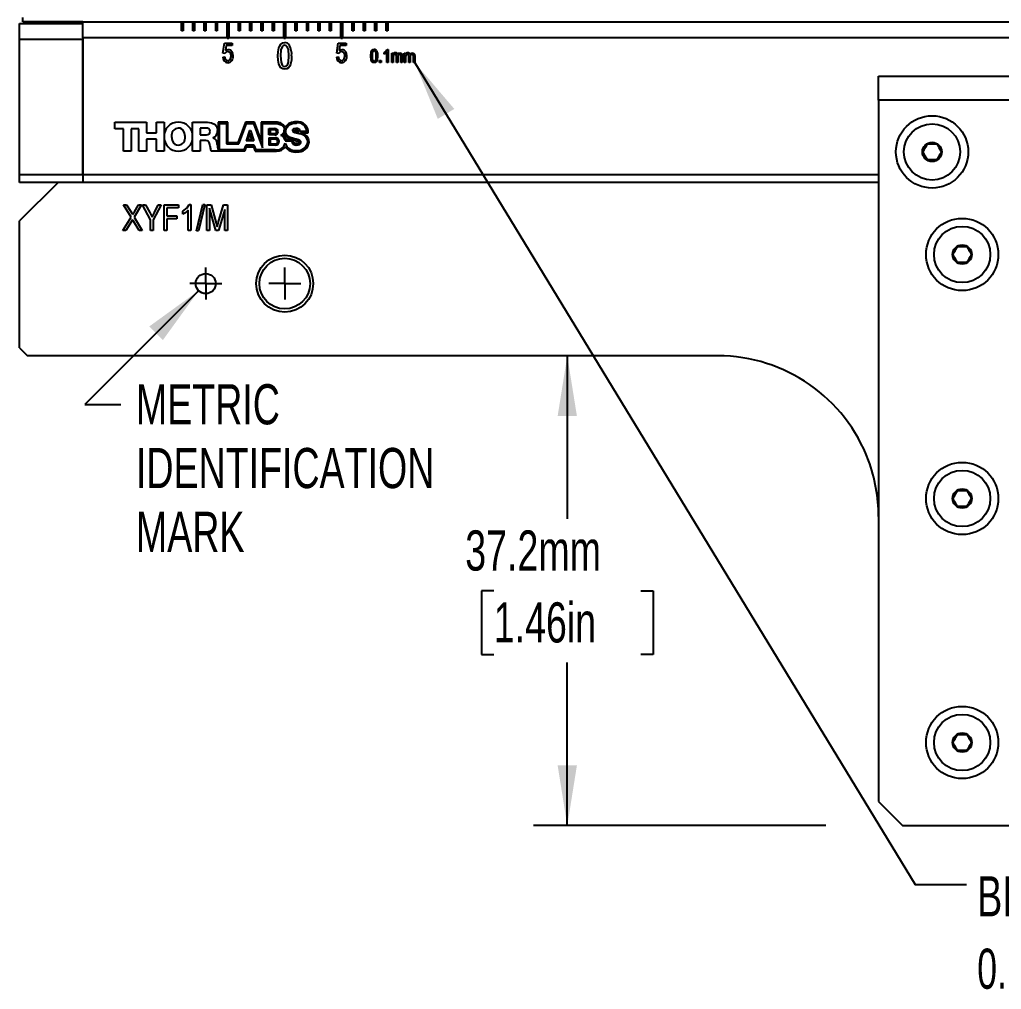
# Model space of a CAD drawing. Extents: x 0 to 278, y 1 to 215.
# Drawn here: x 49.2 to 100.9, y 58.7 to 109.9 of the extents above; entities that cross this region are included whole.
import ezdxf
from ezdxf.enums import TextEntityAlignment as Align

# ---------------------------------------------------------------- set-up
doc = ezdxf.new("R2010")
doc.units = 0
doc.layers.get('0').update_dxf_attribs({"linetype": 'CONTINUOUS'})
doc.dimstyles.new('SLDDIMSTYLE0', dxfattribs={"dimtxt": 2.116667, "dimasz": 3.175, "dimexe": 0, "dimexo": 0.0625, "dimgap": 0.529167, "dimtad": 0, "dimtih": 1, "dimtoh": 1, "dimlfac": 1.5, "dimrnd": 1e-09, "dimzin": 12, "dimsah": 1, "dimcen": 0.09, "dimazin": 3, "dimtfac": 1, "dimtofl": 0, "dimtmove": 0, "dimatfit": 3})
doc.dimstyles.new('SLDDIMSTYLE1', dxfattribs={"dimtxt": 2.116667, "dimasz": 3.175, "dimexe": 0, "dimexo": 0.0625, "dimgap": 0.529167, "dimtad": 0, "dimtih": 1, "dimtoh": 1, "dimlfac": 1.5, "dimrnd": 1e-09, "dimzin": 12, "dimsah": 1, "dimcen": 0, "dimazin": 3, "dimtfac": 1, "dimtofl": 0, "dimtmove": 0, "dimatfit": 3})

# ---------------------------------------------------------------- blocks, each defined once
blk = doc.blocks.new('_D_1')
at = {"color": 7, "linetype": 'CONTINUOUS'}
for p, q in [((78.038, 92.133), (78.038, 83.536)), ((74.159, 79.744), (73.516, 79.744)), ((73.516, 79.744), (73.516, 76.38)), ((81.917, 79.744), (82.56, 79.744)), ((82.56, 79.744), (82.56, 76.38)), ((73.516, 76.38), (74.159, 76.38)), ((82.56, 76.38), (81.917, 76.38)), ((78.038, 67.354), (78.038, 75.951)), ((91.67, 67.354), (76.26, 67.354))]:
    blk.add_line(p, q, dxfattribs=at)
for points in [[(78.038, 92.133), (77.53, 88.958), (78.546, 88.958)], [(78.038, 67.354), (78.546, 70.529), (77.53, 70.529)]]:
    blk.add_solid(points, dxfattribs=at)
at = {"color": 7, "linetype": 'CONTINUOUS', "width": 0.7}
for s, p in [('37.2mm', (72.656, 80.173, -4.49)), ('1.46in', (74.159, 76.38, -4.49))]:
    blk.add_text(s, height=2.1167, dxfattribs=at).set_placement(p, align=Align.BOTTOM_LEFT)
blk = doc.blocks.new('_D_2')
at = {"color": 7, "linetype": 'CONTINUOUS'}
for p, q in [((58.596, 95.569), (52.595, 89.568)), ((52.595, 89.568), (54.494, 89.568))]:
    blk.add_line(p, q, dxfattribs=at)
blk.add_solid([(58.596, 95.569), (55.992, 93.683), (56.71, 92.965)], dxfattribs=at)
at = {"color": 7, "linetype": 'CONTINUOUS', "width": 0.7}
for s, height, p in [('METRIC ', 2.1167, (55.288, 87.885, -4.49)), ('IDENTIFICATION ', 2.11667, (55.288, 84.522, -4.49)), ('MARK', 2.1167, (55.288, 81.159, -4.49))]:
    blk.add_text(s, height=height, dxfattribs=at).set_placement(p, align=Align.BOTTOM_LEFT)
blk = doc.blocks.new('SW_NOTE_3')
at = {"color": 0, "linetype": 'CONTINUOUS', "flags": 128}
blk.add_lwpolyline([(29.106, -43.378), (26.405, -43.378), (0, 0)], dxfattribs=at)
at = {"color": 0, "linetype": 'CONTINUOUS'}
blk.add_solid([(0, 0), (1.217, -2.976), (2.085, -2.448)], dxfattribs=at)
for s, width, p in [('BI-DIRECTIONAL', 0.7, (29.666, -45.668)), ('0.1mm VERNIER SCALE', 0.663158, (29.666, -49.49))]:
    blk.add_text(s, height=2.11667, dxfattribs=dict(at, width=width)).set_placement(p, align=Align.BOTTOM_LEFT)
blk = doc.blocks.new('SW_CENTERMARKSYMBOL_0')
at = {"color": 0, "linetype": 'CONTINUOUS'}
for q in [(0, 0.847), (-0.847, 0), (0, -0.847), (0.847, 0)]:
    blk.add_line((0, 0), q, dxfattribs=at)
blk = doc.blocks.new('SW_CENTERMARKSYMBOL_1')
at = {"color": 0, "linetype": 'CONTINUOUS'}
for q in [(0, 0.847), (-0.847, 0), (0, -0.847), (0.847, 0)]:
    blk.add_line((0, 0), q, dxfattribs=at)

msp = doc.modelspace()

# ---------------------------------------------------------------- linework, layer by layer
at = {"color": 7, "linetype": 'CONTINUOUS'}
for p, q in [((49.3236, 109.7453), (49.3236, 109.9846)), ((49.1543, 109.6606), (52.4876, 109.6606)), ((49.1543, 108.8139), (49.1543, 109.6606)), ((49.6623, 109.7453), (49.3236, 109.7453)), ((52.4876, 109.7453), (49.6623, 109.7453)), ((52.4876, 108.8986), (52.4876, 109.7453)), ((52.4876, 109.7453), (57.6946, 109.7453)), ((57.6946, 109.2663), (57.6946, 109.7453)), ((57.6946, 109.7453), (57.7793, 109.7453)), ((57.6946, 109.7333), (57.7793, 109.7333)), ((57.7793, 109.2663), (57.6946, 109.2663)), ((57.7793, 109.7453), (57.7793, 109.2663)), ((57.7793, 109.7453), (58.2946, 109.7453)), ((58.2946, 109.2663), (58.2946, 109.7453)), ((58.2946, 109.7453), (58.3793, 109.7453)), ((58.2946, 109.7333), (58.3793, 109.7333)), ((58.3793, 109.2663), (58.2946, 109.2663)), ((58.3793, 109.7453), (58.3793, 109.2663)), ((58.3793, 109.7453), (58.8946, 109.7453)), ((58.8946, 109.2663), (58.8946, 109.7453)), ((58.8946, 109.7453), (58.9793, 109.7453)), ((58.8946, 109.7333), (58.9793, 109.7333)), ((58.9793, 109.2663), (58.8946, 109.2663)), ((58.9793, 109.7453), (58.9793, 109.2663)), ((58.9793, 109.7453), (59.4946, 109.7453)), ((59.4946, 109.2663), (59.4946, 109.7453)), ((59.4946, 109.7453), (59.5793, 109.7453)), ((59.4946, 109.7333), (59.5793, 109.7333)), ((59.5793, 109.2663), (59.4946, 109.2663)), ((59.5793, 109.7453), (59.5793, 109.2663)), ((59.5793, 109.7453), (60.0946, 109.7453)), ((60.0946, 108.8986), (60.0946, 109.7453)), ((60.0946, 109.7453), (60.1793, 109.7453)), ((60.0946, 109.7333), (60.1793, 109.7333)), ((60.1793, 109.7453), (60.1793, 108.8986)), ((60.1793, 109.7453), (60.6946, 109.7453)), ((60.6946, 109.2663), (60.6946, 109.7453)), ((60.6946, 109.7453), (60.7793, 109.7453)), ((60.6946, 109.7333), (60.7793, 109.7333)), ((60.7793, 109.2663), (60.6946, 109.2663)), ((60.7793, 109.7453), (60.7793, 109.2663)), ((60.7793, 109.7453), (61.2946, 109.7453)), ((61.2946, 109.2663), (61.2946, 109.7453)), ((61.2946, 109.7453), (61.3793, 109.7453)), ((61.2946, 109.7333), (61.3793, 109.7333)), ((61.3793, 109.2663), (61.2946, 109.2663)), ((61.3793, 109.7453), (61.3793, 109.2663)), ((61.3793, 109.7453), (61.8946, 109.7453)), ((61.8946, 109.2663), (61.8946, 109.7453)), ((61.8946, 109.7453), (61.9793, 109.7453)), ((61.8946, 109.7333), (61.9793, 109.7333)), ((61.9793, 109.2663), (61.8946, 109.2663)), ((61.9793, 109.7453), (61.9793, 109.2663)), ((61.9793, 109.7453), (62.4946, 109.7453)), ((62.4946, 109.2663), (62.4946, 109.7453)), ((62.4946, 109.7453), (62.5793, 109.7453)), ((62.4946, 109.7333), (62.5793, 109.7333)), ((62.5793, 109.2663), (62.4946, 109.2663)), ((62.5793, 109.7453), (62.5793, 109.2663)), ((62.5793, 109.7453), (63.0946, 109.7453)), ((63.0946, 108.8986), (63.0946, 109.7453)), ((63.0946, 109.7453), (63.1793, 109.7453)), ((63.0946, 109.7333), (63.1793, 109.7333)), ((63.1793, 109.7453), (63.1793, 108.8986)), ((63.1793, 109.7453), (63.6946, 109.7453)), ((63.6946, 109.2663), (63.6946, 109.7453)), ((63.6946, 109.7453), (63.7793, 109.7453)), ((63.6946, 109.7333), (63.7793, 109.7333)), ((63.7793, 109.2663), (63.6946, 109.2663)), ((63.7793, 109.7453), (63.7793, 109.2663)), ((63.7793, 109.7453), (64.2946, 109.7453)), ((64.2946, 109.2663), (64.2946, 109.7453)), ((64.2946, 109.7453), (64.3793, 109.7453)), ((64.2946, 109.7333), (64.3793, 109.7333)), ((64.3793, 109.2663), (64.2946, 109.2663)), ((64.3793, 109.7453), (64.3793, 109.2663)), ((64.3793, 109.7453), (64.8946, 109.7453)), ((64.8946, 109.2663), (64.8946, 109.7453)), ((64.8946, 109.7453), (64.9793, 109.7453)), ((64.8946, 109.7333), (64.9793, 109.7333)), ((64.9793, 109.2663), (64.8946, 109.2663)), ((64.9793, 109.7453), (64.9793, 109.2663)), ((64.9793, 109.7453), (65.4946, 109.7453)), ((65.4946, 109.2663), (65.4946, 109.7453)), ((65.4946, 109.7453), (65.5793, 109.7453)), ((65.4946, 109.7333), (65.5793, 109.7333)), ((65.5793, 109.2663), (65.4946, 109.2663)), ((65.5793, 109.7453), (65.5793, 109.2663)), ((65.5793, 109.7453), (66.0946, 109.7453)), ((66.0946, 108.8986), (66.0946, 109.7453)), ((66.0946, 109.7453), (66.1793, 109.7453)), ((66.0946, 109.7333), (66.1793, 109.7333)), ((66.1793, 109.7453), (66.1793, 108.8986)), ((66.1793, 109.7453), (66.6946, 109.7453)), ((66.6946, 109.2663), (66.6946, 109.7453)), ((66.6946, 109.7453), (66.7793, 109.7453)), ((66.6946, 109.7333), (66.7793, 109.7333)), ((66.7793, 109.2663), (66.6946, 109.2663)), ((66.7793, 109.7453), (66.7793, 109.2663)), ((66.7793, 109.7453), (67.2946, 109.7453)), ((67.2946, 109.2663), (67.2946, 109.7453)), ((67.2946, 109.7453), (67.3793, 109.7453)), ((67.2946, 109.7333), (67.3793, 109.7333)), ((67.3793, 109.2663), (67.2946, 109.2663)), ((67.3793, 109.7453), (67.3793, 109.2663)), ((67.3793, 109.7453), (67.8946, 109.7453)), ((67.8946, 109.2663), (67.8946, 109.7453)), ((67.8946, 109.7453), (67.9793, 109.7453)), ((67.8946, 109.7333), (67.9793, 109.7333)), ((67.9793, 109.2663), (67.8946, 109.2663)), ((67.9793, 109.7453), (67.9793, 109.2663)), ((67.9793, 109.7453), (68.4946, 109.7453)), ((68.4946, 109.2663), (68.4946, 109.7453)), ((68.4946, 109.7453), (68.5793, 109.7453)), ((68.4946, 109.7333), (68.5793, 109.7333)), ((68.5793, 109.2663), (68.4946, 109.2663)), ((68.5793, 109.7453), (68.5793, 109.2663)), ((68.5793, 109.7453), (107.1196, 109.7453)), ((49.1543, 101.7019), (49.1543, 108.8139)), ((52.4876, 108.8139), (49.1543, 108.8139)), ((60.0946, 108.8986), (52.4876, 108.8986)), ((52.4876, 108.8986), (52.4876, 101.7019)), ((52.4876, 101.7019), (52.4876, 108.8139)), ((60.0946, 108.8986), (60.0946, 108.8747)), ((60.1793, 108.8747), (60.0946, 108.8747)), ((60.1793, 108.8747), (60.1793, 108.8986)), ((63.0946, 108.8986), (60.1793, 108.8986)), ((63.0946, 108.8986), (63.0946, 108.8747)), ((63.1793, 108.8747), (63.0946, 108.8747)), ((63.1793, 108.8747), (63.1793, 108.8986)), ((66.0946, 108.8986), (63.1793, 108.8986)), ((66.0946, 108.8986), (66.0946, 108.8747)), ((66.1793, 108.8747), (66.0946, 108.8747)), ((66.1793, 108.8747), (66.1793, 108.8986)), ((107.1196, 108.8986), (66.1793, 108.8986)), ((59.8768, 108.0923), (59.9568, 108.6186)), ((59.9568, 108.6186), (60.3704, 108.6186)), ((60.0463, 108.4986), (60.0077, 108.2449)), ((60.3704, 108.4986), (60.0463, 108.4986)), ((60.3704, 108.6186), (60.3704, 108.4986)), ((65.8768, 108.0923), (65.9568, 108.6186)), ((65.9568, 108.6186), (66.3704, 108.6186)), ((66.0463, 108.4986), (66.0077, 108.2449)), ((66.3704, 108.4986), (66.0463, 108.4986)), ((66.3704, 108.6186), (66.3704, 108.4986)), ((68.5414, 108.2984), (68.5876, 108.2984)), ((68.5876, 108.2984), (68.5876, 107.6047)), ((59.8634, 107.8848), (59.9702, 107.8982)), ((59.9835, 108.077), (59.8768, 108.0923)), ((65.8634, 107.8848), (65.9702, 107.8982)), ((65.9835, 108.077), (65.8768, 108.0923)), ((68.1428, 107.7025), (68.214, 107.7025)), ((68.1428, 107.6047), (68.1428, 107.7025)), ((68.214, 107.7025), (68.214, 107.6047)), ((68.3741, 108.0405), (68.3741, 108.1205)), ((68.5164, 107.6047), (68.5164, 108.1472)), ((68.7833, 108.1028), (68.8455, 108.1028)), ((68.7833, 107.6047), (68.7833, 108.1028)), ((68.8455, 108.1028), (68.8455, 108.0326)), ((68.8544, 107.8629), (68.8544, 107.6047)), ((69.0234, 107.6047), (69.0234, 107.9281)), ((69.0946, 107.8939), (69.0946, 107.6047)), ((69.2636, 107.6047), (69.2636, 107.9182)), ((69.3347, 107.945), (69.3347, 107.6047)), ((69.4415, 108.1028), (69.5037, 108.1028)), ((69.4415, 107.6047), (69.4415, 108.1028)), ((69.5037, 108.1028), (69.5037, 108.0326)), ((69.5126, 107.8629), (69.5126, 107.6047)), ((69.6816, 107.6047), (69.6816, 107.9281)), ((69.7528, 107.8939), (69.7528, 107.6047)), ((69.9218, 107.6047), (69.9218, 107.9182)), ((69.9929, 107.945), (69.9929, 107.6047)), ((68.214, 107.6047), (68.1428, 107.6047)), ((68.5876, 107.6047), (68.5164, 107.6047)), ((68.8544, 107.6047), (68.7833, 107.6047)), ((69.0946, 107.6047), (69.0234, 107.6047)), ((69.3347, 107.6047), (69.2636, 107.6047)), ((69.5126, 107.6047), (69.4415, 107.6047)), ((69.7528, 107.6047), (69.6816, 107.6047)), ((69.9929, 107.6047), (69.9218, 107.6047)), ((94.453, 106.8873), (106.453, 106.8873)), ((94.453, 105.6173), (94.453, 106.8873)), ((94.453, 105.6173), (94.453, 68.6239)), ((106.453, 105.6173), (94.453, 105.6173)), ((54.181, 104.4546), (55.8481, 104.4546)), ((54.181, 104.1131), (54.181, 104.4546)), ((54.6374, 104.1131), (54.181, 104.1131)), ((54.6374, 102.9306), (54.6374, 104.1131)), ((55.036, 104.1131), (55.036, 102.9306)), ((55.4495, 104.1131), (55.036, 104.1131)), ((55.4495, 102.9306), (55.4495, 104.1131)), ((55.8481, 104.4546), (55.8481, 103.8996)), ((56.3732, 104.4546), (56.7718, 104.4546)), ((56.3732, 103.8996), (56.3732, 104.4546)), ((56.7718, 104.4546), (56.7718, 102.9306)), ((58.28, 104.4546), (59.0601, 104.4546)), ((58.28, 102.9306), (58.28, 104.4546)), ((58.6787, 104.1381), (58.6787, 103.7945)), ((58.9959, 104.1381), (58.6787, 104.1381)), ((59.6193, 104.4546), (59.6184, 103.0019)), ((60.1371, 104.4546), (59.6193, 104.4546)), ((59.6995, 103.0037), (59.6995, 104.3791)), ((59.6995, 104.3791), (60.0583, 104.3791)), ((60.0583, 104.3791), (60.0583, 103.3148)), ((60.1371, 103.3688), (60.1371, 104.4546)), ((61.0755, 104.4546), (60.6656, 103.3688)), ((60.7183, 103.3148), (61.1188, 104.3791)), ((61.5461, 104.4546), (61.0755, 104.4546)), ((61.1188, 104.3791), (61.4834, 104.3791)), ((61.4834, 104.3791), (61.9691, 103.0969)), ((61.8979, 103.5054), (61.5461, 104.4546)), ((62.5706, 104.4546), (61.8979, 104.4546)), ((61.8979, 104.4546), (61.8979, 103.5054)), ((61.9691, 103.0969), (61.9691, 104.3791)), ((61.9691, 104.3791), (62.6133, 104.3791)), ((62.2961, 104.1197), (62.6154, 104.1197)), ((62.2961, 103.7866), (62.2961, 104.1197)), ((55.8481, 103.8996), (56.3732, 103.8996)), ((55.8481, 103.5582), (55.8481, 102.9306)), ((56.3732, 103.5582), (55.8481, 103.5582)), ((56.3732, 102.9306), (56.3732, 103.5582)), ((58.6787, 103.7945), (59.013, 103.7945)), ((59.3559, 103.6436), (59.3559, 103.6393)), ((61.2758, 104.0167), (61.0959, 103.4663)), ((61.3001, 103.8717), (61.1925, 103.5397)), ((61.2758, 104.0167), (61.3318, 104.0167)), ((61.4041, 103.5397), (61.3001, 103.8717)), ((61.3318, 104.0167), (61.5057, 103.4663)), ((62.6154, 103.7866), (62.2961, 103.7866)), ((62.2961, 103.6273), (62.6508, 103.6273)), ((62.2961, 103.6273), (62.2961, 103.2434)), ((62.366, 104.0466), (62.366, 103.8543)), ((62.5889, 104.0466), (62.366, 104.0466)), ((62.366, 103.8543), (62.5889, 103.8543)), ((64.3028, 103.9661), (63.9441, 103.9661)), ((63.9599, 103.8906), (64.3796, 103.8921)), ((58.6787, 103.4856), (58.6787, 102.9306)), ((58.9809, 103.4856), (58.6787, 103.4856)), ((60.0583, 103.3148), (60.7183, 103.3148)), ((60.6656, 103.3688), (60.1371, 103.3688)), ((61.0767, 103.2356), (60.9722, 103.0037)), ((61.0246, 102.9306), (61.1152, 103.1552)), ((61.5216, 103.2356), (61.0767, 103.2356)), ((61.5057, 103.4663), (61.0959, 103.4663)), ((61.1152, 103.1552), (61.4847, 103.1552)), ((61.1925, 103.5397), (61.4041, 103.5397)), ((61.4847, 103.1552), (61.5717, 102.9306)), ((61.6241, 103.0018), (61.5216, 103.2356)), ((62.6508, 103.2434), (62.2961, 103.2434)), ((62.6305, 103.5558), (62.3641, 103.5558)), ((62.3641, 103.5558), (62.3641, 103.3088)), ((62.3641, 103.3088), (62.6305, 103.3088)), ((63.1652, 103.4685), (63.5081, 103.4685)), ((63.5589, 103.5323), (63.2119, 103.5323)), ((97.0335, 103.3106), (97.5224, 103.3106)), ((55.036, 102.9306), (54.6374, 102.9306)), ((55.8481, 102.9306), (55.4495, 102.9306)), ((56.7718, 102.9306), (56.3732, 102.9306)), ((58.6787, 102.9306), (58.28, 102.9306)), ((61.0246, 102.9306), (59.2487, 102.9306)), ((60.9722, 103.0037), (59.6995, 103.0037)), ((61.5717, 102.9306), (62.7097, 102.9306)), ((62.6307, 103.0018), (61.6241, 103.0018)), ((97.5224, 102.4639), (97.0335, 102.4639)), ((49.1543, 101.7019), (52.4876, 101.7019)), ((49.1543, 101.2786), (49.1543, 101.7019)), ((52.4876, 101.7019), (52.4876, 101.2786)), ((52.4876, 101.7019), (94.453, 101.7019)), ((51.1863, 101.2786), (49.1543, 99.2466)), ((52.4876, 101.2786), (49.1543, 101.2786)), ((94.453, 101.2786), (52.4876, 101.2786)), ((54.6374, 100.0933), (54.7982, 100.0933)), ((55.0322, 99.4451), (54.6374, 100.0933)), ((54.7982, 100.0933), (55.0113, 99.7436)), ((55.5875, 100.0933), (55.1927, 99.4445)), ((55.2073, 99.7326), (55.4266, 100.0933)), ((55.4266, 100.0933), (55.5875, 100.0933)), ((55.6402, 100.0933), (55.798, 100.0933)), ((56.0625, 99.3126), (55.6402, 100.0933)), ((55.798, 100.0933), (56.0248, 99.6845)), ((56.6254, 100.0933), (56.2032, 99.3126)), ((56.2598, 99.6947), (56.4679, 100.0933)), ((56.4679, 100.0933), (56.6254, 100.0933)), ((56.7838, 100.0933), (57.5403, 100.0933)), ((56.7838, 98.7386), (56.7838, 100.0933)), ((56.9245, 99.9349), (56.9245, 99.5127)), ((57.5403, 99.9349), (56.9245, 99.9349)), ((57.5403, 100.0933), (57.5403, 99.9349)), ((58.1, 100.1109), (58.1912, 100.1109)), ((58.1912, 100.1109), (58.1912, 98.7386)), ((58.4749, 98.721), (58.8133, 100.1109)), ((58.9213, 100.1109), (58.583, 98.721)), ((58.8133, 100.1109), (58.9213, 100.1109)), ((59.0357, 100.0933), (59.2559, 100.0933)), ((59.0357, 98.7386), (59.0357, 100.0933)), ((59.2559, 100.0933), (59.5195, 99.1342)), ((59.6336, 99.1507), (59.9096, 100.0933)), ((59.9096, 100.0933), (60.1089, 100.0933)), ((60.1089, 100.0933), (60.1089, 98.7386)), ((54.6022, 98.7386), (55.0322, 99.4451)), ((55.1927, 99.4445), (55.6226, 98.7386)), ((56.9245, 99.5127), (57.4523, 99.5127)), ((57.4523, 99.5127), (57.4523, 99.3544)), ((57.769, 99.6007), (57.769, 99.759)), ((58.0505, 98.7386), (58.0505, 99.8118)), ((59.1764, 99.9209), (59.1764, 98.7386)), ((59.4989, 98.7386), (59.1764, 99.9209)), ((59.9681, 99.8569), (59.6429, 98.7386)), ((59.9681, 98.7386), (59.9681, 99.8569)), ((49.1543, 92.5566), (49.1543, 99.2466)), ((55.0511, 99.2117), (54.7631, 98.7386)), ((55.4618, 98.7386), (55.1622, 99.2304)), ((56.0625, 98.7386), (56.0625, 99.3126)), ((56.2032, 99.3126), (56.2032, 98.7386)), ((56.9245, 99.3544), (56.9245, 98.7386)), ((57.4523, 99.3544), (56.9245, 99.3544)), ((59.5195, 99.1342), (59.5723, 98.9335)), ((54.7631, 98.7386), (54.6022, 98.7386)), ((55.6226, 98.7386), (55.4618, 98.7386)), ((56.2032, 98.7386), (56.0625, 98.7386)), ((56.9245, 98.7386), (56.7838, 98.7386)), ((58.1912, 98.7386), (58.0505, 98.7386)), ((58.583, 98.721), (58.4749, 98.721)), ((59.1764, 98.7386), (59.0357, 98.7386)), ((59.6429, 98.7386), (59.4989, 98.7386)), ((60.1089, 98.7386), (59.9681, 98.7386)), ((98.621, 97.9019), (99.1099, 97.9019)), ((99.1099, 97.0552), (98.621, 97.0552)), ((49.1543, 92.5566), (49.5776, 92.1333)), ((85.9863, 92.1333), (49.5776, 92.1333)), ((98.621, 85.0325), (99.1099, 85.0325)), ((99.1099, 84.1859), (98.621, 84.1859)), ((98.621, 72.1632), (99.1099, 72.1632)), ((99.1099, 71.3165), (98.621, 71.3165)), ((94.453, 68.6239), (95.723, 67.3539)), ((95.723, 67.3539), (105.183, 67.3539))]:
    msp.add_line(p, q, dxfattribs=at)
at = {"color": 7, "linetype": 'CONTINUOUS', "flags": 128}
for points in [[(60.0077, 108.2449), (60.0904, 108.2773), (60.1599, 108.2851)], [(62.7723, 107.9503), (62.7835, 108.1705), (62.8277, 108.3863), (62.8715, 108.4874), (62.9375, 108.5754), (63.0297, 108.6347), (63.1378, 108.6536)], [(63.132, 108.5112), (63.0544, 108.4879), (62.9973, 108.4296), (62.9387, 108.2777), (62.9146, 107.9509)], [(63.3593, 107.9509), (63.3346, 108.282), (63.2724, 108.4346), (63.2115, 108.4905), (63.132, 108.5112)], [(66.0077, 108.2449), (66.0904, 108.2773), (66.1599, 108.2851)], [(67.6714, 107.9468), (67.6992, 108.1648), (67.754, 108.2593), (67.8001, 108.289), (67.8542, 108.2984)], [(67.8513, 108.2273), (67.8125, 108.2156), (67.784, 108.1865), (67.7546, 108.1105), (67.7426, 107.9471)], [(67.9649, 107.9471), (67.9526, 108.1127), (67.9215, 108.189), (67.891, 108.2169), (67.8513, 108.2273)], [(67.9802, 108.2262), (68.0285, 108.0734), (68.0361, 107.9468)], [(68.3741, 108.1205), (68.4819, 108.2075), (68.5414, 108.2984)], [(60.1274, 107.6981), (60.1889, 107.712), (60.2391, 107.7504), (60.2748, 107.8028), (60.3037, 107.9486)], [(63.1361, 107.2482), (63.0286, 107.2685), (62.9371, 107.3286), (62.8241, 107.5149), (62.7822, 107.7305), (62.7723, 107.9503)], [(62.9146, 107.9509), (62.9392, 107.6206), (63.0009, 107.4682), (63.0611, 107.4118), (63.1403, 107.3905)], [(63.5016, 107.9503), (63.4903, 107.7304), (63.4459, 107.5149), (63.4023, 107.4138), (63.3364, 107.3259), (63.2442, 107.2669), (63.1361, 107.2482)], [(63.1403, 107.3905), (63.2181, 107.4135), (63.2757, 107.4715), (63.3352, 107.6235), (63.3593, 107.9509)], [(66.1274, 107.6981), (66.1889, 107.712), (66.2391, 107.7504), (66.2748, 107.8028), (66.3037, 107.9486)], [(67.8533, 107.5958), (67.7996, 107.6059), (67.7538, 107.636), (67.6974, 107.7291), (67.6714, 107.9468)], [(67.7426, 107.9471), (67.7549, 107.7819), (67.7858, 107.7057), (67.8158, 107.6776), (67.8554, 107.6669)], [(68.0361, 107.9468), (68.0082, 107.7291), (67.9535, 107.6346), (67.9074, 107.6051), (67.8533, 107.5958)], [(67.8554, 107.6669), (67.8943, 107.6784), (67.9231, 107.7074), (67.9529, 107.7834), (67.9649, 107.9471)], [(68.5164, 108.1472), (68.4417, 108.0807), (68.3741, 108.0405)], [(68.9539, 108.0405), (68.9256, 108.0363), (68.9004, 108.023), (68.8809, 108.002), (68.8684, 107.9763), (68.8544, 107.8629)], [(69.0234, 107.9281), (69.0125, 108.0016), (69.0031, 108.0177), (68.9894, 108.0304), (68.9725, 108.0382), (68.9539, 108.0405)], [(69.0834, 108.0265), (69.1424, 108.0925), (69.2091, 108.1117)], [(69.1932, 108.0405), (69.1686, 108.0373), (69.146, 108.0272), (69.1129, 107.9907), (69.0946, 107.8939)], [(69.2636, 107.9182), (69.2547, 107.9973), (69.2452, 108.0149), (69.2308, 108.0287), (69.213, 108.0376), (69.1932, 108.0405)], [(69.2091, 108.1117), (69.2527, 108.1051), (69.2907, 108.0827), (69.3167, 108.0472), (69.3347, 107.945)], [(69.6121, 108.0405), (69.5838, 108.0363), (69.5586, 108.023), (69.5391, 108.002), (69.5266, 107.9763), (69.5126, 107.8629)], [(69.6816, 107.9281), (69.6707, 108.0016), (69.6613, 108.0177), (69.6476, 108.0304), (69.6307, 108.0382), (69.6121, 108.0405)], [(69.7416, 108.0265), (69.8006, 108.0925), (69.8673, 108.1117)], [(69.8514, 108.0405), (69.8268, 108.0373), (69.8042, 108.0272), (69.7711, 107.9907), (69.7528, 107.8939)], [(69.9218, 107.9182), (69.9129, 107.9973), (69.9034, 108.0149), (69.889, 108.0287), (69.8712, 108.0376), (69.8514, 108.0405)], [(69.8673, 108.1117), (69.9109, 108.1051), (69.9489, 108.0827), (69.9749, 108.0472), (69.9929, 107.945)], [(57.8796, 103.6942), (57.8552, 103.8792), (57.7764, 104.0345), (57.7108, 104.094), (57.627, 104.1328), (57.5239, 104.1466)], [(59.0601, 104.4546), (59.2802, 104.4246), (59.4638, 104.3289), (59.5339, 104.2497), (59.5796, 104.1491), (59.5959, 104.0256)], [(62.6133, 104.3791), (62.7911, 104.3672), (62.9511, 104.3159), (63.016, 104.2708), (63.0666, 104.2103), (63.0993, 104.1323), (63.111, 104.0352)], [(63.1899, 103.991), (63.2034, 104.095), (63.2412, 104.1826), (63.3736, 104.3118), (63.5544, 104.3849), (63.7511, 104.4079)], [(63.7222, 104.1313), (63.6065, 104.1065), (63.5649, 104.0705), (63.553, 104.0451), (63.5487, 104.0141)], [(63.9441, 103.9661), (63.9407, 104.009), (63.9273, 104.0446), (63.9054, 104.0732), (63.8765, 104.0955), (63.8041, 104.123), (63.7222, 104.1313)], [(57.1682, 103.6942), (57.1927, 103.5091), (57.2714, 103.3538), (57.337, 103.2944), (57.4208, 103.2555), (57.5239, 103.2417)], [(63.0651, 103.7645), (63.1187, 103.8244), (63.1504, 103.8877)], [(63.1504, 103.8877), (63.1835, 103.762), (63.273, 103.6585), (63.4915, 103.5513)], [(63.593, 103.5953), (63.4302, 103.6526), (63.2913, 103.7425), (63.2377, 103.8084), (63.2025, 103.8904), (63.1899, 103.991)], [(63.5487, 104.0141), (63.5576, 103.9783), (63.5828, 103.9491), (63.673, 103.9051), (63.8009, 103.8704), (63.9479, 103.8335)], [(63.9884, 103.3955), (63.9796, 103.4366), (63.9546, 103.47), (63.8652, 103.5199), (63.7386, 103.5576), (63.593, 103.5953)], [(63.6262, 104.0111), (63.6266, 104.0133), (63.6278, 104.0155), (63.6298, 104.0176), (63.6398, 104.0234), (63.6728, 104.0328), (63.7494, 104.0401)], [(63.8689, 103.914), (63.7503, 103.9437), (63.6759, 103.9653), (63.6526, 103.9752), (63.6372, 103.9855), (63.6288, 103.9972), (63.6262, 104.0111)], [(63.7494, 104.0401), (63.7897, 104.0371), (63.8198, 104.0304), (63.8411, 104.0193), (63.857, 103.9994), (63.8653, 103.9713)], [(63.8653, 103.9713), (63.8684, 103.9417), (63.8689, 103.914)], [(63.9703, 103.8879), (63.9645, 103.8894), (63.9599, 103.8906)], [(59.2037, 103.1739), (59.1906, 103.2875), (59.1582, 103.3874), (59.1305, 103.4275), (59.0929, 103.4585), (59.0436, 103.4785), (58.9809, 103.4856)], [(63.4915, 103.5513), (63.5291, 103.5408), (63.5589, 103.5323)], [(63.5683, 103.5296), (63.6924, 103.4918), (63.7999, 103.4536), (63.8741, 103.4179), (63.8935, 103.4018), (63.8968, 103.3969), (63.8984, 103.3921), (63.8982, 103.3876)], [(63.7042, 103.3365), (63.6553, 103.354), (63.6198, 103.3755), (63.5956, 103.4003), (63.5805, 103.4282), (63.5683, 103.5296)], [(63.8982, 103.3876), (63.8903, 103.3646), (63.8788, 103.3463), (63.8632, 103.3326), (63.8429, 103.3237), (63.8077, 103.3193), (63.7619, 103.3235), (63.7042, 103.3365)], [(63.7685, 103.2553), (63.8484, 103.2629), (63.9189, 103.2872), (63.9692, 103.3307), (63.9834, 103.3603), (63.9884, 103.3955)], [(96.7891, 102.8873), (96.8577, 103.0061), (96.9014, 103.0817), (96.9465, 103.1598), (96.9994, 103.2514), (97.0335, 103.3106)], [(97.5224, 103.3106), (97.5909, 103.1918), (97.6346, 103.1162), (97.6797, 103.038), (97.7326, 102.9465), (97.7668, 102.8873)], [(97.0335, 102.4639), (96.965, 102.5827), (96.9213, 102.6584), (96.8762, 102.7365), (96.8233, 102.8281), (96.7891, 102.8873)], [(97.7668, 102.8873), (97.6982, 102.7685), (97.6545, 102.6928), (97.6094, 102.6147), (97.5565, 102.5231), (97.5224, 102.4639)], [(57.769, 99.759), (57.9822, 99.9309), (58.1, 100.1109)], [(55.0113, 99.7436), (55.0672, 99.6513), (55.1113, 99.579)], [(55.1113, 99.579), (55.1656, 99.6647), (55.2073, 99.7326)], [(56.0248, 99.6845), (56.093, 99.5572), (56.143, 99.4552)], [(56.143, 99.4552), (56.2067, 99.5902), (56.2598, 99.6947)], [(58.0505, 99.8118), (57.9028, 99.6802), (57.769, 99.6007)], [(55.1124, 99.3129), (55.0781, 99.2562), (55.0511, 99.2117)], [(55.1622, 99.2304), (55.1344, 99.2766), (55.1124, 99.3129)], [(59.5723, 98.9335), (59.6061, 99.0553), (59.6336, 99.1507)], [(98.3766, 97.4785), (98.4452, 97.5973), (98.4889, 97.673), (98.534, 97.7511), (98.5869, 97.8427), (98.621, 97.9019)], [(99.1099, 97.9019), (99.1784, 97.7831), (99.2221, 97.7074), (99.2672, 97.6293), (99.3201, 97.5377), (99.3543, 97.4785)], [(98.621, 97.0552), (98.5525, 97.174), (98.5088, 97.2496), (98.4637, 97.3278), (98.4108, 97.4193), (98.3766, 97.4785)], [(99.3543, 97.4785), (99.2857, 97.3597), (99.242, 97.2841), (99.1969, 97.206), (99.144, 97.1144), (99.1099, 97.0552)], [(98.3766, 84.6092), (98.4229, 84.6893), (98.4725, 84.7753), (98.5214, 84.8599), (98.567, 84.9388), (98.621, 85.0325)], [(99.1099, 85.0325), (99.1784, 84.9137), (99.2221, 84.8381), (99.2672, 84.76), (99.3201, 84.6684), (99.3543, 84.6092)], [(98.621, 84.1859), (98.5525, 84.3046), (98.5088, 84.3803), (98.4637, 84.4584), (98.4108, 84.55), (98.3766, 84.6092)], [(99.3543, 84.6092), (99.3002, 84.5155), (99.2546, 84.4366), (99.2058, 84.352), (99.1561, 84.266), (99.1099, 84.1859)], [(98.3766, 71.7399), (98.4452, 71.8586), (98.4889, 71.9343), (98.534, 72.0124), (98.5869, 72.104), (98.621, 72.1632)], [(99.1099, 72.1632), (99.1784, 72.0444), (99.2221, 71.9687), (99.2672, 71.8906), (99.3201, 71.799), (99.3543, 71.7399)], [(98.621, 71.3165), (98.5525, 71.4353), (98.5088, 71.511), (98.4637, 71.5891), (98.4108, 71.6807), (98.3766, 71.7399)], [(99.3543, 71.7399), (99.2857, 71.6211), (99.242, 71.5454), (99.1969, 71.4673), (99.144, 71.3757), (99.1099, 71.3165)]]:
    msp.add_lwpolyline(points, dxfattribs=at)
at = {"color": 7, "linetype": 'CONTINUOUS'}
for centre, radius in [((97.278, 102.8873), 1.905), ((97.278, 102.8873), 1.4817), ((97.278, 102.8873), 0.508), ((98.8655, 97.4785), 1.905), ((98.8655, 97.4785), 1.4817), ((98.8655, 97.4785), 0.508), ((63.1369, 95.9433), 1.5027), ((63.1369, 95.9433), 1.3333), ((58.9703, 95.9433), 0.5292), ((98.8655, 84.6092), 1.905), ((98.8655, 84.6092), 1.4817), ((98.8655, 84.6092), 0.508), ((98.8655, 71.7399), 1.905), ((98.8655, 71.7399), 1.4817), ((98.8655, 71.7399), 0.508)]:
    msp.add_circle(centre, radius, dxfattribs=at)
for centre, radius, start, end in [((60.1165, 107.9919), 0.2963, 352.73448, 81.58114), ((63.142, 108.3688), 0.2848, 29.49835, 90.84894), ((62.4347, 108.0274), 1.0698, 355.86562, 26.7543), ((66.1165, 107.9919), 0.2963, 352.73448, 81.58114), ((67.8563, 108.1561), 0.1424, 29.49788, 90.8494), ((60.1466, 107.8741), 0.2833, 177.82311, 266.32198), ((60.1587, 107.8845), 0.1891, 175.84537, 260.44743), ((60.1352, 108.0142), 0.1642, 91.79998, 157.51372), ((60.0953, 107.9081), 0.3186, 275.96643, 8.36157), ((60.1107, 107.9832), 0.1961, 349.84024, 84.33083), ((66.1466, 107.8741), 0.2833, 177.82267, 266.32242), ((66.1587, 107.8845), 0.1891, 175.84572, 260.44795), ((66.1352, 108.0142), 0.1642, 91.80214, 157.51156), ((66.0953, 107.9081), 0.3186, 275.96658, 8.36093), ((66.1107, 107.9832), 0.1961, 349.83927, 84.33179), ((68.9722, 107.9707), 0.141, 91.45412, 153.96358), ((68.974, 107.9989), 0.1129, 14.12889, 92.71064), ((69.6304, 107.9707), 0.141, 91.45434, 153.96441), ((69.6322, 107.9989), 0.1129, 14.12697, 92.71255), ((57.509, 103.7192), 0.7356, 88.88128, 181.97077), ((57.5579, 103.7538), 0.3943, 94.94847, 188.70401), ((57.5393, 103.715), 0.7398, 358.21999, 91.23446), ((59.0219, 103.9645), 0.1756, 3.03283, 98.53445), ((62.6774, 103.9107), 0.5543, 28.97703, 101.11216), ((62.6279, 103.9637), 0.1565, 355.69308, 94.57914), ((63.6919, 103.8452), 0.6262, 85.08641, 147.76098), ((63.8313, 103.9264), 0.5494, 356.42021, 98.97694), ((63.8282, 103.9388), 0.4754, 3.29591, 99.32967), ((57.513, 103.67), 0.7395, 178.14564, 271.03502), ((57.4899, 103.6345), 0.3943, 274.95122, 8.70432), ((57.5411, 103.6685), 0.738, 268.85586, 1.82762), ((59.03, 103.9614), 0.1677, 264.1807, 4.23391), ((59.2054, 104.0045), 0.3911, 292.62601, 3.08922), ((59.2278, 103.3105), 0.3528, 354.10776, 68.72337), ((62.6047, 103.946), 0.1019, 2.1524, 98.92326), ((62.6043, 103.9556), 0.1024, 261.36799, 356.73743), ((62.6227, 103.9477), 0.1613, 267.38952, 1.49226), ((62.6465, 103.4323), 0.1245, 359.57269, 97.39681), ((62.661, 103.4499), 0.1777, 354.84609, 93.3022), ((62.8043, 104.0385), 0.3067, 294.12037, 359.38774), ((62.8417, 103.4465), 0.3242, 3.88711, 74.2648), ((62.9078, 103.5025), 0.3056, 5.60698, 59.03277), ((63.9149, 103.4009), 0.4338, 4.87611, 85.63789), ((63.9306, 103.4013), 0.4882, 0.78323, 85.32475), ((59.8685, 103.171), 0.6648, 179.74654, 201.19831), ((61.2581, 103.3794), 1.6826, 183.58139, 192.96563), ((62.645, 103.434), 0.126, 263.37967, 358.81361), ((62.7075, 103.4611), 0.4657, 260.509, 346.90317), ((62.6561, 103.4254), 0.1821, 268.32825, 2.70154), ((62.7427, 103.4093), 0.4798, 266.06208, 330.37037), ((63.6826, 103.4962), 0.6151, 211.79476, 278.60909), ((63.6835, 103.4989), 0.5417, 195.33376, 276.75638), ((63.7302, 103.4741), 0.2222, 181.44954, 279.90939), ((63.8269, 103.4765), 0.5217, 261.22037, 355.73997), ((63.846, 103.4584), 0.5749, 262.87078, 354.96573), ((85.9863, 83.6666), 8.4667, 20.36413, 90), ((85.9849, 83.6664), 8.468, 0.00167, 20.3625)]:
    msp.add_arc(centre, radius, start, end, dxfattribs=at)

# ---------------------------------------------------------------- block references
at = {"color": 8, "linetype": 'CONTINUOUS'}
msp.add_blockref('SW_NOTE_3', (69.9929, 107.6047), dxfattribs=at)
at = {"color": 7, "linetype": 'CONTINUOUS'}
for name, p in [('SW_CENTERMARKSYMBOL_1', (58.9703, 95.9433)), ('SW_CENTERMARKSYMBOL_0', (63.1369, 95.9433))]:
    msp.add_blockref(name, p, dxfattribs=at)

# ---------------------------------------------------------------- dimensions: what is measured, and where the dimension line sits
dim = msp.add_diameter_dim_2p(p1=(59.3445, 96.3174), p2=(58.5961, 95.5691), text='METRIC \\PIDENTIFICATION \\PMARK', dimstyle='SLDDIMSTYLE1', override={"dimpost": '<>'}, dxfattribs=at)
dim.commit()
dim.dimension.update_dxf_attribs({"geometry": '_D_2', "text_midpoint": (66.1577, 89.5675), "dimtype": 163})
dim = msp.add_linear_dim(base=(78.038, 67.3539), p1=(85.9863, 92.1333), p2=(95.723, 67.3539), angle=90, dimstyle='SLDDIMSTYLE0', dxfattribs=at)
dim.commit()
dim.dimension.update_dxf_attribs({"geometry": '_D_1', "text_midpoint": (78.038, 79.7436), "dimtype": 160})

doc.saveas('drawing.dxf')
